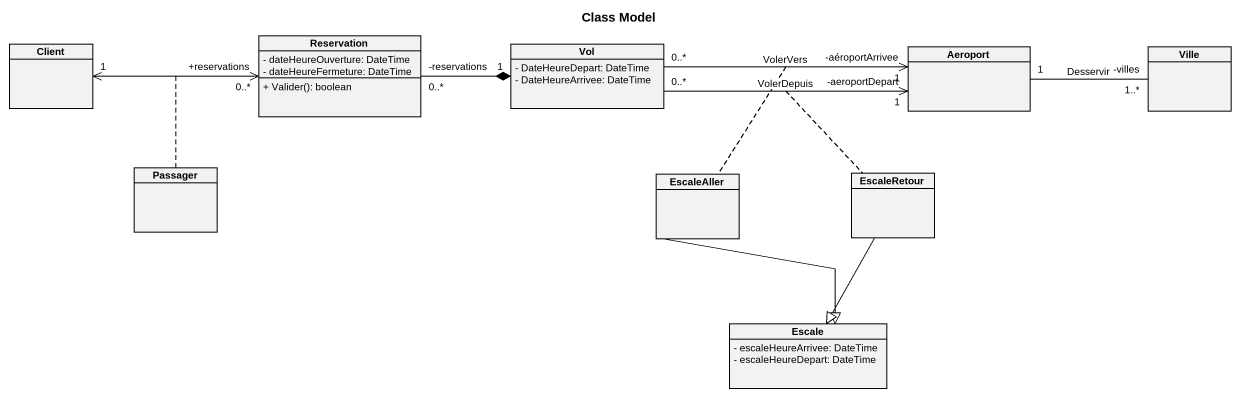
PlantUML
@startuml
title Class Model
hide circle
hide empty members
skinparam classAttributeIconSize 0
class Client
class Reservation {
  - dateHeureOuverture: DateTime
  - dateHeureFermeture: DateTime
  + Valider(): boolean
}
class Vol {
  - DateHeureDepart: DateTime
  - DateHeureArrivee: DateTime
}
class Aeroport
class Ville
class Passager
class EscaleAller
class EscaleRetour
class Escale {
  - escaleHeureArrivee: DateTime
  - escaleHeureDepart: DateTime
}
Client "1" <-right-> "+reservations\n0..*" Reservation
(Client, Reservation) .. Passager
Reservation "-reservations\n0..*" -right-* "1" Vol
Vol "0..*" -right-> "-aeroportDepart\n1" Aeroport : VolerDepuis
(Vol, Aeroport) .. EscaleRetour
Vol "0..*" -right-> "-aéroportArrivee\n1" Aeroport : VolerVers
(Vol, Aeroport) .. EscaleAller
Aeroport "1" -right- "-villes\n1..*" Ville : Desservir
EscaleAller --|> Escale
EscaleRetour --|> Escale
@enduml
